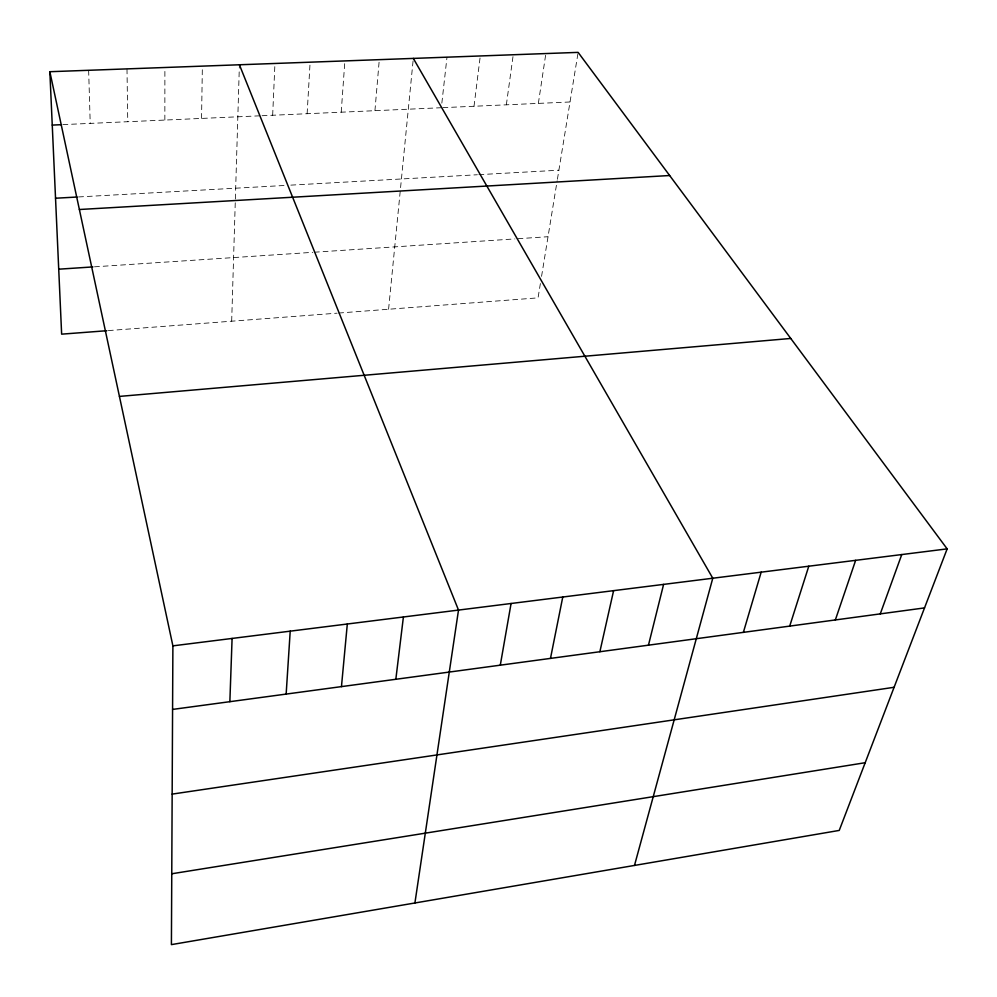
<?xml version="1.0" encoding="UTF-8"?>
<svg xmlns="http://www.w3.org/2000/svg" width="997" height="997" viewBox="0 0 997 997"><rect width="100%" height="100%" fill="white"/><g stroke="black" fill="none" stroke-linecap="round" stroke-linejoin="round"><path stroke-width="0.75" stroke-dasharray="4.99 3.74" d="M164.854 120.064L164.891 67.497M201.556 118.419L202.366 66.126M231.678 321.196L239.355 66.301M272.667 115.253L274.948 63.472M307.126 113.708L310.117 62.175M341.211 112.187L344.887 60.904M374.934 110.692L379.296 59.646M388.581 309.244L413.169 59.945M441.845 103.127L446.992 57.178M474.011 106.268L480.292 55.957M506.351 104.822L513.243 54.748M538.355 103.389L545.858 53.551M540.386 283.547L538.056 297.854L338.581 313.058M541.558 276.368L557.161 180.744M557.41 179.248L578.123 52.38M108.312 330.593L337.098 313.17M94.453 266.822L312.834 252.316M314.367 252.216L514.938 238.906M517.966 238.707L548.026 236.713M78.551 196.945L284.756 185.467M290.837 185.13L477.364 174.749M478.872 174.662L558.881 170.213M62.873 124.613L260.553 115.789M262.061 115.727L441.335 107.726M442.892 107.651L570.022 101.981M88.646 70.288L90.216 123.391M126.993 68.88L127.753 121.721"/><path stroke-width="1.5" d="M49.85 71.709L172.892 645.857L171.409 944.62L839.237 830.426L947.15 548.873L578.123 52.38L49.85 71.709L61.64 334.157L106.816 330.717M229.858 701.676L232.089 638.441M286.151 694.086L290.214 631.163M341.46 686.609L347.317 624.01M395.834 679.281L403.399 616.981M414.914 902.983L458.508 610.077L239.405 64.768M500.295 665.173L511.075 603.497M550.481 658.394L562.769 597.016M599.87 651.726L613.604 590.648M648.461 645.171L663.603 584.392M634.491 865.433L712.78 578.223L413.319 58.399M743.376 632.36L761.172 572.166M789.711 626.104L808.791 566.196M835.349 619.947L855.638 560.339M880.276 613.878L901.762 554.556M171.758 873.771L865.184 762.717M172.157 794.111L894.097 687.294M172.581 709.415L924.518 607.908M172.892 645.857L947.15 548.873M119.441 396.407L790.758 338.457M58.723 269.19L92.895 266.922M79.386 209.507L669.648 175.522M55.533 198.229L77.018 197.032M52.255 125.086L61.365 124.687"/></g></svg>
